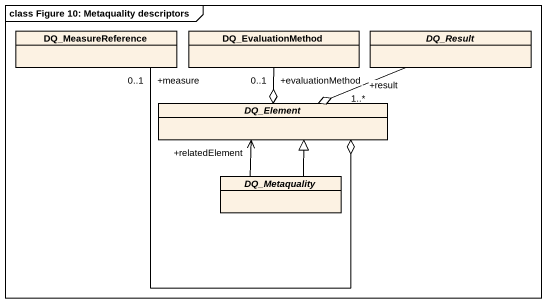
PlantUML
@startuml
mainframe class Figure 10: Metaquality descriptors
hide circle
hide empty members
class DQ_MeasureReference
class DQ_EvaluationMethod
abstract class DQ_Result
abstract class DQ_Element
abstract class DQ_Metaquality
DQ_MeasureReference "+measure\n0..1" -right-o DQ_Element
DQ_EvaluationMethod "+evaluationMethod\n0..1" --o DQ_Element
DQ_Result "+result\n1..*" -left-o DQ_Element
DQ_Metaquality -up-> "+relatedElement" DQ_Element
DQ_Metaquality -up-|> DQ_Element
@enduml
